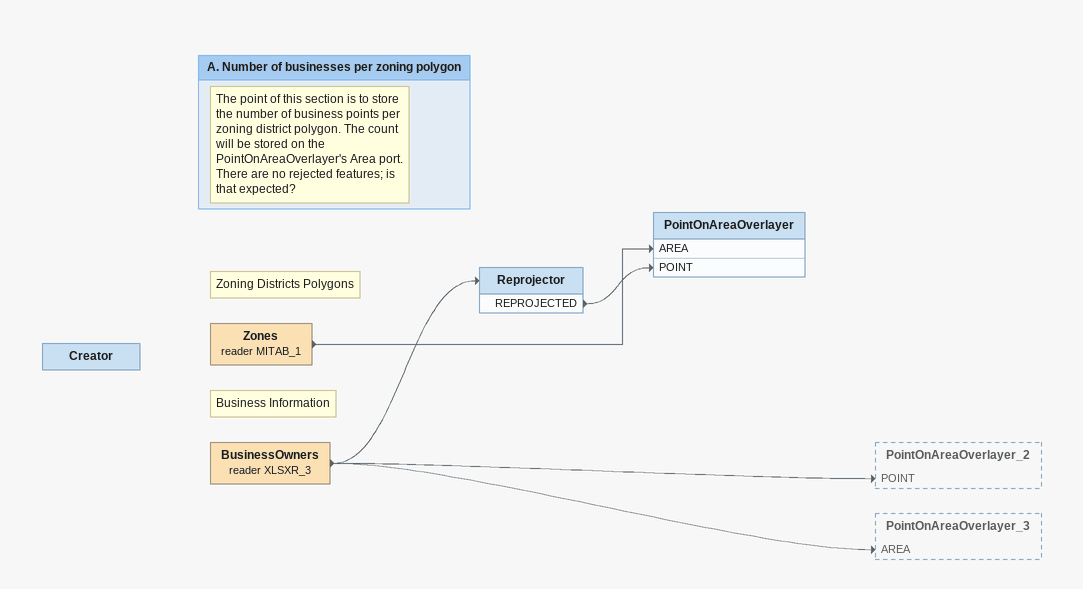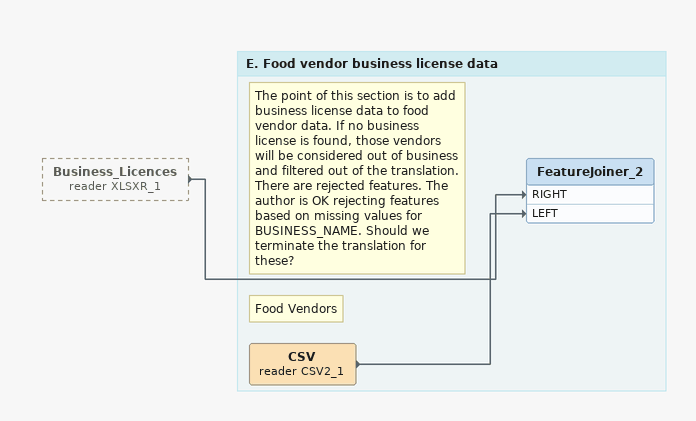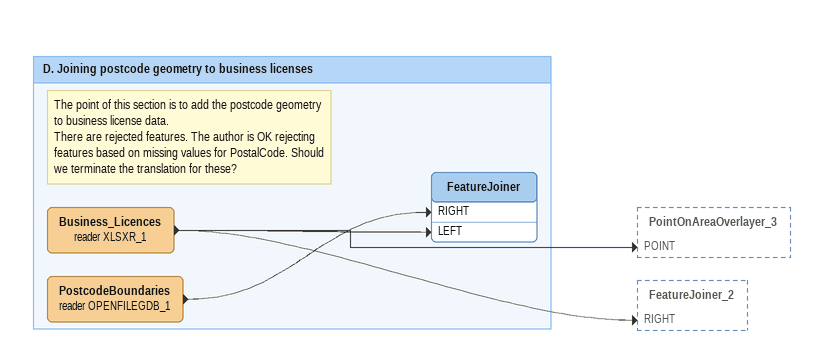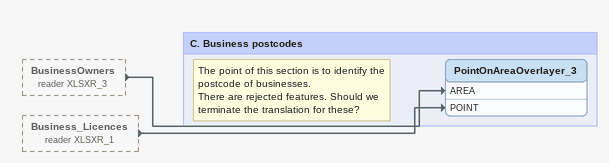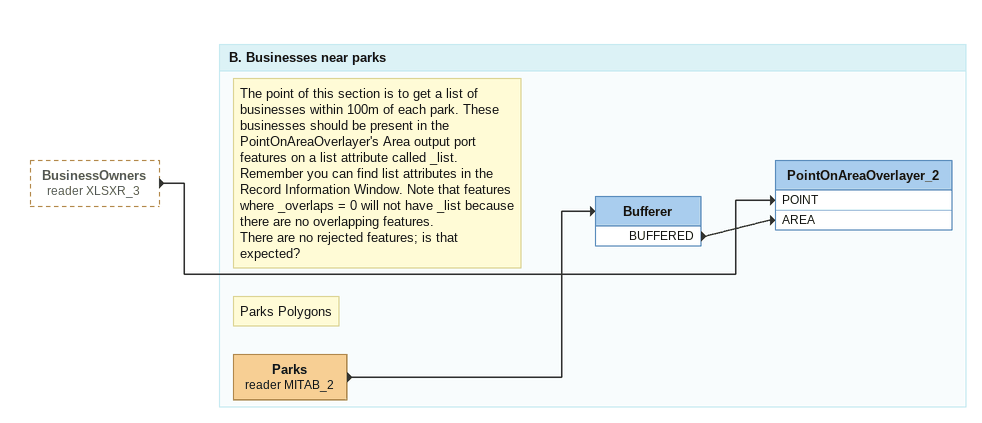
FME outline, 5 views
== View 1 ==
Creator
Note: Zoning Districts Polygons
Zones (reader MITAB_1)
    -> PointOnAreaOverlayer [AREA]
Note: Business Information
BusinessOwners (reader XLSXR_3)
    -> PointOnAreaOverlayer_2 [POINT]
    -> PointOnAreaOverlayer_3 [AREA]
    -> Reprojector
Reprojector
    REPROJECTED -> PointOnAreaOverlayer [POINT]
PointOnAreaOverlayer

Bookmark: A. Number of businesses per zoning polygon
Note: The point of this section is to store the number of business points per zoning district polygon. The count will be stored on the PointOnAreaOverlayer's Area port. / There are no rejected features; is that expected?

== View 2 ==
Business_Licences (reader XLSXR_1) [outside]
    -> FeatureJoiner_2 [RIGHT]

Bookmark: E. Food vendor business license data
Note: The point of this section is to add business license data to food vendor data. If no business license is found, those vendors will be considered out of business and filtered out of the translation. / There are rejected features. The author is OK rejecting features based on missing values for BUSINESS_NAME. Should we terminate the translation for these?
Note: Food Vendors
CSV (reader CSV2_1)
    -> FeatureJoiner_2 [LEFT]
FeatureJoiner_2

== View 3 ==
Bookmark: D. Joining postcode geometry to business licenses
Note: The point of this section is to add the postcode geometry to business license data. / There are rejected features. The author is OK rejecting features based on missing values for PostalCode. Should we terminate the translation for these?
Business_Licences (reader XLSXR_1)
    -> FeatureJoiner [LEFT]
    -> PointOnAreaOverlayer_3 [POINT]
    -> FeatureJoiner_2 [RIGHT]
PostcodeBoundaries (reader OPENFILEGDB_1)
    -> FeatureJoiner [RIGHT]
FeatureJoiner

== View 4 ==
BusinessOwners (reader XLSXR_3) [outside]
    -> PointOnAreaOverlayer_3 [AREA]
Business_Licences (reader XLSXR_1) [outside]
    -> PointOnAreaOverlayer_3 [POINT]

Bookmark: C. Business postcodes
Note: The point of this section is to identify the postcode of businesses. / There are rejected features. Should we terminate the translation for these?
PointOnAreaOverlayer_3

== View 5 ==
BusinessOwners (reader XLSXR_3) [outside]
    -> PointOnAreaOverlayer_2 [POINT]

Bookmark: B. Businesses near parks
Note: The point of this section is to get a list of businesses within 100m of each park. These businesses should be present in the PointOnAreaOverlayer's Area output port features on a list attribute called _list. Remember you can find list attributes in the Record Information Window. Note that features where _overlaps = 0 will not have _list because there are no overlapping features. / There are no rejected features; is that expected?
Note: Parks Polygons
Parks (reader MITAB_2)
    -> Bufferer
Bufferer
    BUFFERED -> PointOnAreaOverlayer_2 [AREA]
PointOnAreaOverlayer_2
